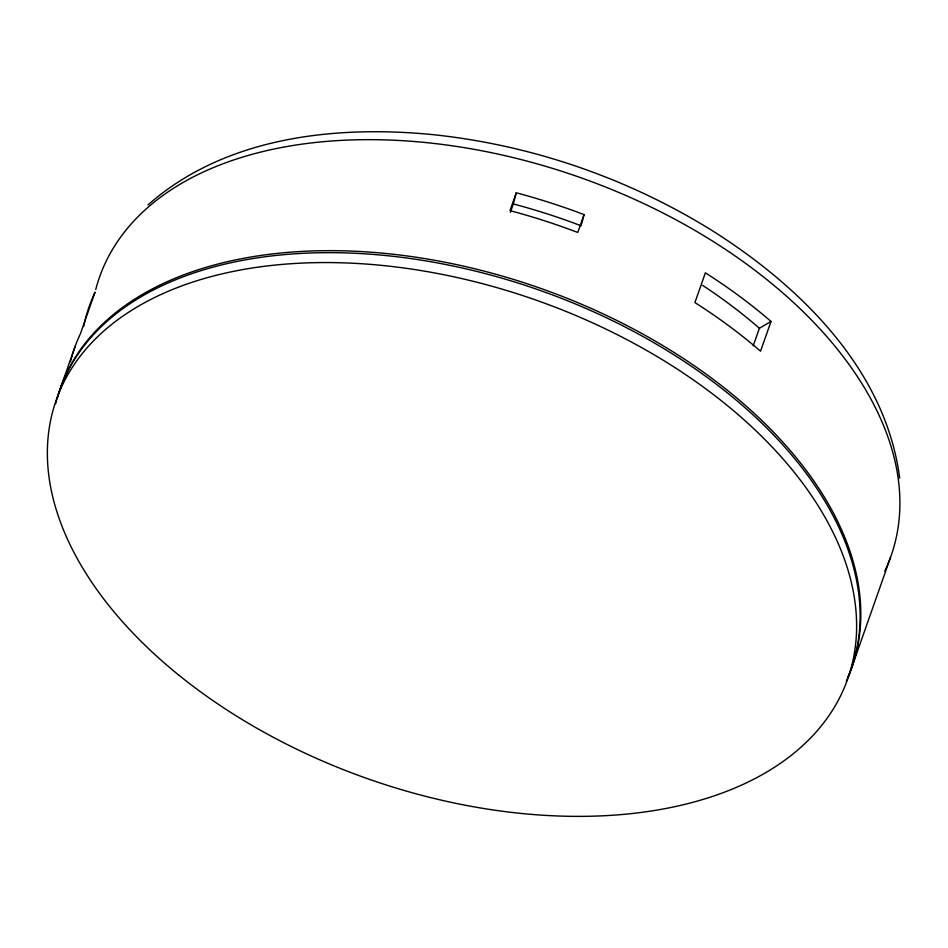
<?xml version="1.0" encoding="UTF-8"?>
<svg xmlns="http://www.w3.org/2000/svg" width="948" height="948" viewBox="0 0 948 948"><rect width="100%" height="100%" fill="white"/><g stroke="black" fill="none" stroke-linecap="round" stroke-linejoin="round"><path stroke-width="1.42" d="M513.33 203.974L516.269 192.799A419.585 253.685 19.4 0 1 584.063 214.603L581.112 225.79A400.577 242.19 19.4 0 0 513.33 203.974L510.427 212.21M60.281 388.633L75.319 345.937M516.269 192.799L509.988 210.646A419.585 253.685 19.4 0 1 577.77 232.45L584.063 214.603M753.222 345.842L759.407 328.269L771.02 321.443A419.585 253.685 19.4 0 0 705.371 272.823L694.908 302.566A419.585 253.685 19.4 0 1 760.545 351.187L771.02 321.443M850.688 670.497L890.504 557.412M148.018 204.875C225.091 136.868 335.308 124.911 433.84 134.734L435.262 134.889C533.594 145.577 629.413 178.888 713.287 231.3L714.448 232.035C801.818 287.742 885.776 370.656 899.676 478.088M57.461 397.567A419.585 253.685 19.4 0 1 540.87 288.441A419.585 253.685 19.4 0 1 848.176 676.599M55.636 403.73A419.585 253.685 19.4 0 1 539.068 290.052A419.585 253.685 19.4 0 1 846.303 681.256M702.575 285.336A400.577 242.19 19.4 0 1 759.407 328.269M83.649 326.539A419.585 253.685 19.4 0 1 95.061 292.126L80.402 333.767A419.585 253.685 19.4 0 0 70.46 361.709M95.748 289.496A419.585 253.685 19.4 0 1 582.297 178.26A419.585 253.685 19.4 0 1 884.768 571.087M179.172 675.426A419.585 253.685 19.4 0 0 847.192 680.403A419.585 253.685 19.4 0 0 329.608 262.572A419.585 253.685 19.4 0 0 179.172 675.426"/></g></svg>
